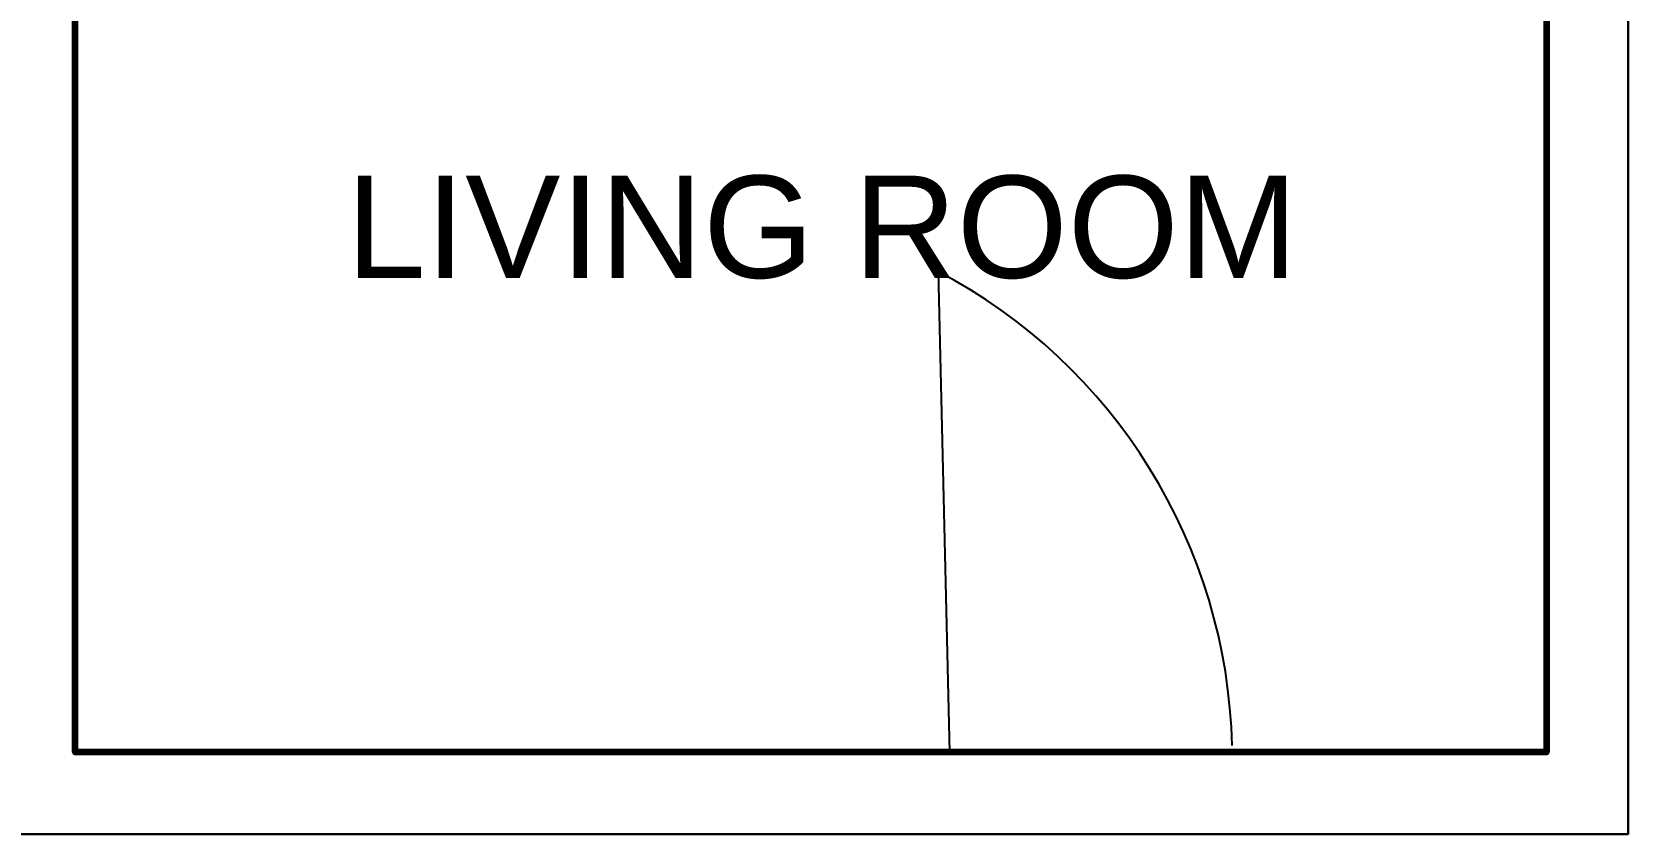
# Model space of a CAD drawing. Header units: millimetres. Extents: x -6165 to 15297, y -629 to 15029.
# Drawn here: x 4610 to 8516, y 6300 to 8261 of the extents above; entities that cross this region are included whole.
import ezdxf

# ---------------------------------------------------------------- set-up
doc = ezdxf.new("R2010")
doc.units = ezdxf.units.MM
doc.styles.get("Standard").update_dxf_attribs({"font": 'arial.ttf'})

msp = doc.modelspace()

# ---------------------------------------------------------------- linework, layer by layer
at = {"color": 30}
msp.add_line((6827.229, 7675.936), (6855.549, 6500), dxfattribs=at)
at = {"color": 250, "lineweight": 30}
msp.add_lwpolyline([(4515.988, 10800), (8515.988, 10800), (8515.988, 6300), (4515.988, 6300)], close=True, dxfattribs=at)
at = {"color": 250, "lineweight": 90}
msp.add_lwpolyline([(4715.988, 10600), (8315.988, 10600), (8315.988, 6500), (4715.988, 6500)], close=True, dxfattribs=at)
at = {"color": 7}
msp.add_lwpolyline([(4715.988, 10600), (8315.988, 10600), (8315.988, 6500), (4715.988, 6500)], close=True, dxfattribs=at)
at = {"color": 168}
msp.add_arc((6201.428, 6484.247), 1346.013, 1.379594, 62.294357, dxfattribs=at)

# ---------------------------------------------------------------- texts
at = {"color": 2}
msp.add_text('LIVING ROOM', height=250, dxfattribs=at).set_placement((5378.941, 7659.921))

doc.saveas('drawing.dxf')
